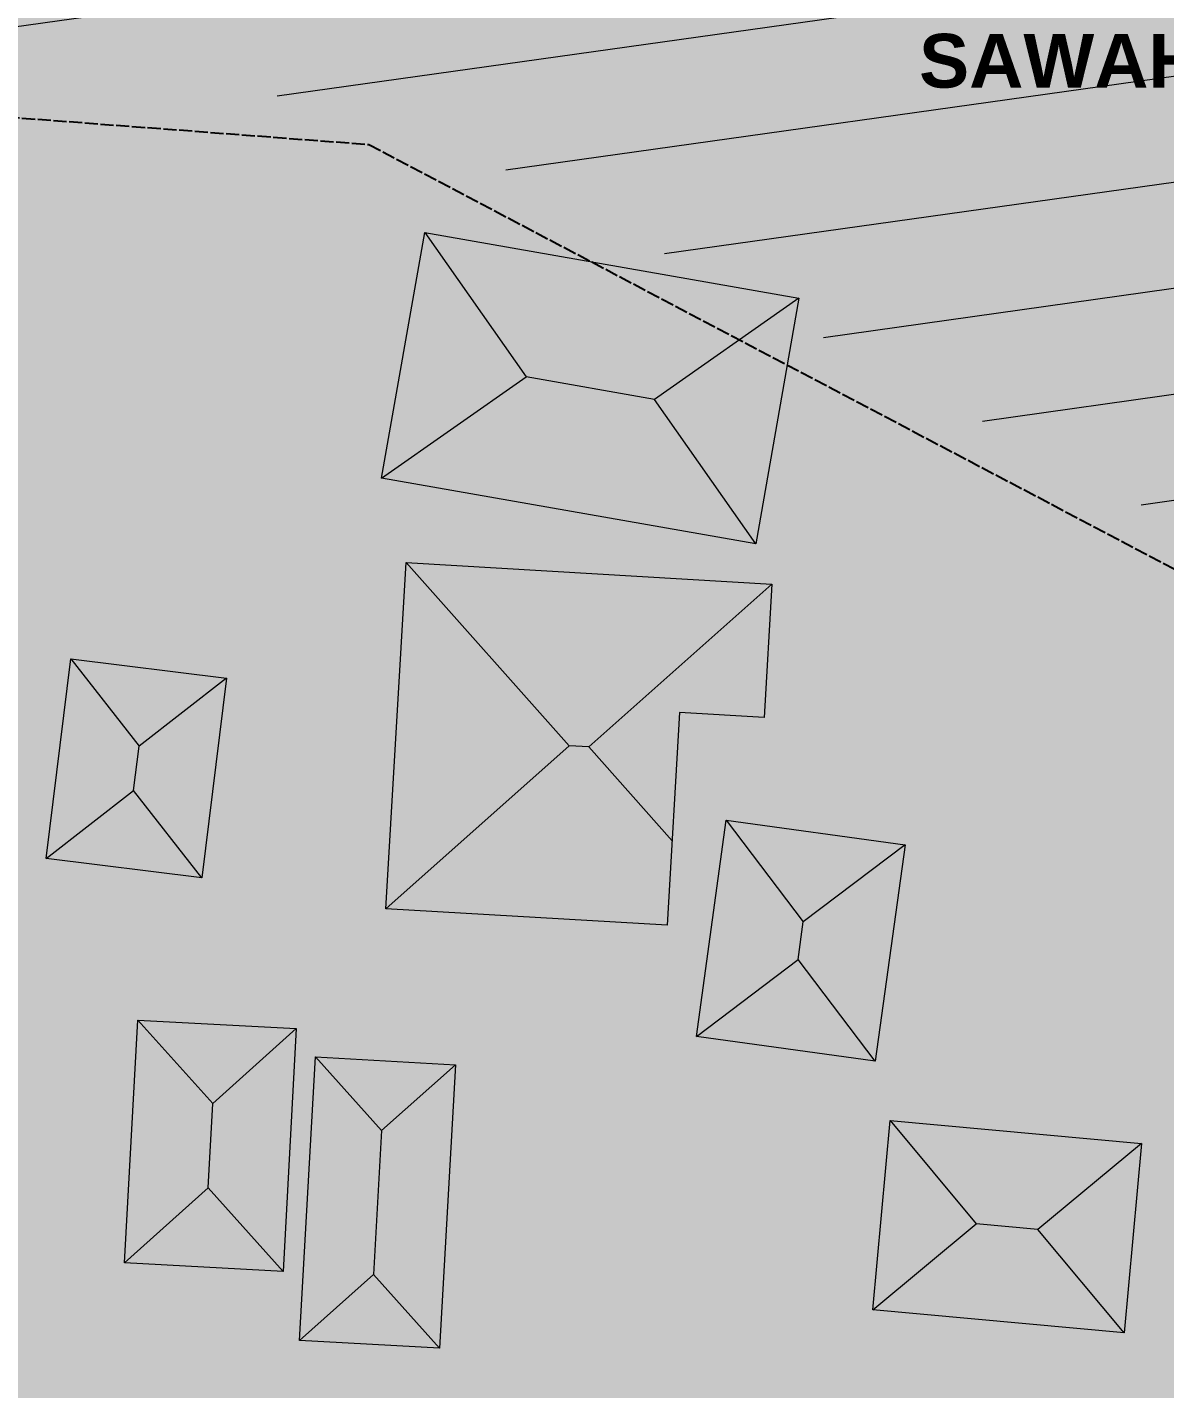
# Model space of a CAD drawing. Header units: metres. Extents: x 305909 to 307171, y 9156037 to 9156671.
# Drawn here: x 306130.9 to 306185.9, y 9156375.8 to 9156441.6 of the extents above; entities that cross this region are included whole.
import ezdxf
from ezdxf.enums import TextEntityAlignment as Align

# ---------------------------------------------------------------- set-up
doc = ezdxf.new("R2010")
doc.units = ezdxf.units.M
doc.linetypes.add('DASHED2', pattern=[0.762, 0.635, -0.127])
for name, color, linetype, lineweight, true_color in [('B-BANGUNAN_PERMUKIMAN', 7, 'Continuous', 13, 0xf0cd8c), ('B-BAYANGAN', 7, 'Continuous', 0, 0x76786c), ('T-BANGUNAN_KLASTER_PERLUASAN', 7, 'Continuous', 13, 0xf3b978), ('T-KLASTER_UMKM_PERLUASAN', 7, 'DASHED2', 25, 0xe6a046), ('T-LABEL_ZONA', 7, 'Continuous', 0, 0x3c3c3c), ('Z-P', 7, 'Continuous', 0, 0xdfecaa), ('Z-R', 7, 'Continuous', 0, 0xfaf4e6), ('Z-R-UP', 7, 'Continuous', 0, 0xffecc8)]:
    doc.layers.add(name, color=color, linetype=linetype, lineweight=lineweight, true_color=true_color)
doc.styles.add('ARIALB', font='arialbd.ttf')

msp = doc.modelspace()

# ---------------------------------------------------------------- hatches: boundary and pattern name
at = {"layer": 'B-BANGUNAN_PERMUKIMAN', "true_color": 0xe8875c}
h = msp.add_hatch(color=23, dxfattribs=at)
h.dxf.hatch_style = 1
h.paths.add_polyline_path([(306155.01, 9156424.708), (306148.02, 9156419.804), (306150.106, 9156431.698), (306155.01, 9156424.708)])
at = {"layer": 'B-BANGUNAN_PERMUKIMAN', "true_color": 0xe08359}
h = msp.add_hatch(color=23, dxfattribs=at)
h.dxf.hatch_style = 1
h.paths.add_polyline_path([(306161.213, 9156423.619), (306155.01, 9156424.708), (306150.106, 9156431.698), (306150.106, 9156431.698), (306168.204, 9156428.523), (306161.213, 9156423.619)])
at = {"layer": 'B-BANGUNAN_PERMUKIMAN', "true_color": 0xb36847}
h = msp.add_hatch(color=25, dxfattribs=at)
h.dxf.hatch_style = 1
h.paths.add_polyline_path([(306161.213, 9156423.619), (306168.204, 9156428.523), (306166.117, 9156416.629), (306161.213, 9156423.619)])
at = {"layer": 'B-BANGUNAN_PERMUKIMAN', "true_color": 0xbb6c4a}
h = msp.add_hatch(color=13, dxfattribs=at)
h.dxf.hatch_style = 1
h.paths.add_polyline_path([(306148.02, 9156419.804), (306155.01, 9156424.708), (306161.213, 9156423.619), (306166.117, 9156416.629), (306148.02, 9156419.804)])
at = {"layer": 'B-BANGUNAN_PERMUKIMAN', "true_color": 0xe4845a}
h = msp.add_hatch(color=23, dxfattribs=at)
h.dxf.hatch_style = 1
h.paths.add_polyline_path([(306157.085, 9156406.863), (306148.222, 9156398.985), (306149.207, 9156415.726), (306157.085, 9156406.863)])
at = {"layer": 'B-BANGUNAN_PERMUKIMAN', "true_color": 0xdd8158}
h = msp.add_hatch(color=23, dxfattribs=at)
h.dxf.hatch_style = 1
h.paths.add_polyline_path([(306166.897, 9156414.685), (306158.034, 9156406.807), (306157.085, 9156406.863), (306149.207, 9156415.726), (306149.207, 9156415.726), (306166.897, 9156414.685)])
at = {"layer": 'B-BANGUNAN_PERMUKIMAN', "true_color": 0xb36847}
h = msp.add_hatch(color=25, dxfattribs=at)
h.dxf.hatch_style = 1
h.paths.add_polyline_path([(306158.034, 9156406.807), (306166.897, 9156414.685), (306166.518, 9156408.232), (306162.432, 9156408.472), (306162.068, 9156402.269), (306158.034, 9156406.807)])
at = {"layer": 'B-BANGUNAN_PERMUKIMAN', "true_color": 0xe7875c}
h = msp.add_hatch(color=23, dxfattribs=at)
h.dxf.hatch_style = 1
h.paths.add_polyline_path([(306136.285, 9156406.838), (306136.022, 9156404.707), (306131.795, 9156401.408), (306132.986, 9156411.065), (306136.285, 9156406.838)])
at = {"layer": 'B-BANGUNAN_PERMUKIMAN', "true_color": 0xe2835a}
h = msp.add_hatch(color=23, dxfattribs=at)
h.dxf.hatch_style = 1
h.paths.add_polyline_path([(306140.512, 9156410.137), (306136.285, 9156406.838), (306132.986, 9156411.065), (306132.986, 9156411.065), (306140.512, 9156410.137)])
at = {"layer": 'B-BANGUNAN_PERMUKIMAN', "true_color": 0xb46847}
h = msp.add_hatch(color=25, dxfattribs=at)
h.dxf.hatch_style = 1
h.paths.add_polyline_path([(306139.321, 9156400.48), (306139.32, 9156400.48), (306136.022, 9156404.707), (306136.285, 9156406.838), (306140.512, 9156410.137), (306139.321, 9156400.48)])
at = {"layer": 'B-BANGUNAN_PERMUKIMAN', "true_color": 0xb36847}
h = msp.add_hatch(color=25, dxfattribs=at)
h.dxf.hatch_style = 1
h.paths.add_polyline_path([(306157.085, 9156406.863), (306158.034, 9156406.807), (306162.068, 9156402.269), (306161.827, 9156398.184), (306148.222, 9156398.985), (306157.085, 9156406.863)])
at = {"layer": 'B-BANGUNAN_PERMUKIMAN', "true_color": 0xb96c49}
h = msp.add_hatch(color=35, dxfattribs=at)
h.dxf.hatch_style = 1
h.paths.add_polyline_path([(306136.022, 9156404.707), (306139.32, 9156400.48), (306131.795, 9156401.408), (306136.022, 9156404.707)])
at = {"layer": 'B-BANGUNAN_PERMUKIMAN', "true_color": 0xe8875c}
h = msp.add_hatch(color=23, dxfattribs=at)
h.dxf.hatch_style = 1
h.paths.add_polyline_path([(306168.415, 9156398.343), (306168.165, 9156396.527), (306163.244, 9156392.797), (306164.685, 9156403.264), (306168.415, 9156398.343)])
at = {"layer": 'B-BANGUNAN_PERMUKIMAN', "true_color": 0xe18359}
h = msp.add_hatch(color=23, dxfattribs=at)
h.dxf.hatch_style = 1
h.paths.add_polyline_path([(306168.415, 9156398.343), (306164.685, 9156403.264), (306173.336, 9156402.074), (306168.415, 9156398.343)])
at = {"layer": 'B-BANGUNAN_PERMUKIMAN', "true_color": 0xb36847}
h = msp.add_hatch(color=25, dxfattribs=at)
h.dxf.hatch_style = 1
h.paths.add_polyline_path([(306171.896, 9156391.606), (306168.165, 9156396.527), (306168.415, 9156398.343), (306173.336, 9156402.074), (306173.336, 9156402.074), (306171.896, 9156391.606)])
at = {"layer": 'B-BANGUNAN_PERMUKIMAN', "true_color": 0xba6c4a}
h = msp.add_hatch(color=35, dxfattribs=at)
h.dxf.hatch_style = 1
h.paths.add_polyline_path([(306168.165, 9156396.527), (306171.896, 9156391.606), (306163.244, 9156392.797), (306163.244, 9156392.797), (306168.165, 9156396.527)])
at = {"layer": 'B-BANGUNAN_PERMUKIMAN', "true_color": 0xe6865b}
h = msp.add_hatch(color=23, dxfattribs=at)
h.dxf.hatch_style = 1
h.paths.add_polyline_path([(306136.22, 9156393.598), (306139.847, 9156389.557), (306139.627, 9156385.478), (306135.585, 9156381.851), (306136.22, 9156393.598)])
at = {"layer": 'B-BANGUNAN_PERMUKIMAN', "true_color": 0xe4845a}
h = msp.add_hatch(color=23, dxfattribs=at)
h.dxf.hatch_style = 1
h.paths.add_polyline_path([(306139.847, 9156389.557), (306136.22, 9156393.598), (306143.888, 9156393.184), (306139.847, 9156389.557)])
at = {"layer": 'B-BANGUNAN_PERMUKIMAN', "true_color": 0xb56948}
h = msp.add_hatch(color=35, dxfattribs=at)
h.dxf.hatch_style = 1
h.paths.add_polyline_path([(306139.627, 9156385.478), (306139.847, 9156389.557), (306143.888, 9156393.184), (306143.889, 9156393.183), (306143.253, 9156381.436), (306139.627, 9156385.478)])
at = {"layer": 'B-BANGUNAN_PERMUKIMAN', "true_color": 0xe6865b}
h = msp.add_hatch(color=23, dxfattribs=at)
h.dxf.hatch_style = 1
h.paths.add_polyline_path([(306144.824, 9156391.82), (306148.014, 9156388.247), (306147.621, 9156381.293), (306144.047, 9156378.102), (306144.824, 9156391.82)])
at = {"layer": 'B-BANGUNAN_PERMUKIMAN', "true_color": 0xe3845a}
h = msp.add_hatch(color=23, dxfattribs=at)
h.dxf.hatch_style = 1
h.paths.add_polyline_path([(306148.014, 9156388.247), (306144.824, 9156391.82), (306151.588, 9156391.437), (306148.014, 9156388.247)])
at = {"layer": 'B-BANGUNAN_PERMUKIMAN', "true_color": 0xb56948}
h = msp.add_hatch(color=35, dxfattribs=at)
h.dxf.hatch_style = 1
h.paths.add_polyline_path([(306147.621, 9156381.293), (306148.014, 9156388.247), (306151.588, 9156391.437), (306151.588, 9156391.437), (306150.811, 9156377.719), (306147.621, 9156381.293)])
at = {"layer": 'B-BANGUNAN_PERMUKIMAN', "true_color": 0xe7865c}
h = msp.add_hatch(color=23, dxfattribs=at)
h.dxf.hatch_style = 1
h.paths.add_polyline_path([(306176.783, 9156383.74), (306171.784, 9156379.579), (306172.622, 9156388.738), (306176.783, 9156383.74)])
at = {"layer": 'B-BANGUNAN_PERMUKIMAN', "true_color": 0xe3845a}
h = msp.add_hatch(color=23, dxfattribs=at)
h.dxf.hatch_style = 1
h.paths.add_polyline_path([(306179.767, 9156383.466), (306176.783, 9156383.74), (306172.622, 9156388.738), (306172.622, 9156388.739), (306184.767, 9156387.627), (306179.767, 9156383.466)])
at = {"layer": 'B-BANGUNAN_PERMUKIMAN', "true_color": 0xb46947}
h = msp.add_hatch(color=35, dxfattribs=at)
h.dxf.hatch_style = 1
h.paths.add_polyline_path([(306179.767, 9156383.466), (306184.767, 9156387.627), (306183.928, 9156378.468), (306179.767, 9156383.466)])
at = {"layer": 'B-BANGUNAN_PERMUKIMAN', "true_color": 0xb76b49}
h = msp.add_hatch(color=35, dxfattribs=at)
h.dxf.hatch_style = 1
h.paths.add_polyline_path([(306139.627, 9156385.478), (306143.253, 9156381.436), (306143.253, 9156381.436), (306135.585, 9156381.851), (306139.627, 9156385.478)])
at = {"layer": 'B-BANGUNAN_PERMUKIMAN', "true_color": 0xb86b49}
h = msp.add_hatch(color=35, dxfattribs=at)
h.dxf.hatch_style = 1
h.paths.add_polyline_path([(306171.784, 9156379.579), (306176.783, 9156383.74), (306179.767, 9156383.466), (306183.928, 9156378.468), (306171.784, 9156379.579)])
h = msp.add_hatch(color=35, dxfattribs=at)
h.dxf.hatch_style = 1
h.paths.add_polyline_path([(306144.047, 9156378.102), (306147.621, 9156381.293), (306150.811, 9156377.719), (306144.047, 9156378.102)])
at = {"layer": 'B-BAYANGAN', "true_color": 0x76786c}
h = msp.add_hatch(color=8, dxfattribs=at)
h.dxf.hatch_style = 1
h.paths.add_polyline_path([(306168.954, 9156427.773), (306166.867, 9156415.879), (306148.77, 9156419.054), (306150.856, 9156430.948), (306168.954, 9156427.773)])
h = msp.add_hatch(color=8, dxfattribs=at)
h.dxf.hatch_style = 1
h.paths.add_polyline_path([(306168.954, 9156427.773), (306166.867, 9156415.879), (306148.77, 9156419.054), (306150.856, 9156430.948), (306168.954, 9156427.773)])
h = msp.add_hatch(color=8, dxfattribs=at)
h.dxf.hatch_style = 1
h.paths.add_polyline_path([(306167.647, 9156413.935), (306167.268, 9156407.482), (306163.182, 9156407.722), (306162.577, 9156397.434), (306148.972, 9156398.235), (306149.957, 9156414.976), (306163.562, 9156414.176), (306167.647, 9156413.935)])
h = msp.add_hatch(color=8, dxfattribs=at)
h.dxf.hatch_style = 1
h.paths.add_polyline_path([(306167.647, 9156413.935), (306167.268, 9156407.482), (306163.182, 9156407.722), (306162.577, 9156397.434), (306148.972, 9156398.235), (306149.957, 9156414.976), (306163.562, 9156414.176), (306167.647, 9156413.935)])
h = msp.add_hatch(color=8, dxfattribs=at)
h.dxf.hatch_style = 1
h.paths.add_polyline_path([(306141.262, 9156409.387), (306140.071, 9156399.73), (306132.545, 9156400.658), (306133.736, 9156410.315), (306141.262, 9156409.387)])
h = msp.add_hatch(color=8, dxfattribs=at)
h.dxf.hatch_style = 1
h.paths.add_polyline_path([(306141.262, 9156409.387), (306140.071, 9156399.73), (306132.545, 9156400.658), (306133.736, 9156410.315), (306141.262, 9156409.387)])
h = msp.add_hatch(color=8, dxfattribs=at)
h.dxf.hatch_style = 1
h.paths.add_polyline_path([(306174.087, 9156401.323), (306172.646, 9156390.856), (306163.994, 9156392.046), (306165.435, 9156402.514), (306174.087, 9156401.323)])
h = msp.add_hatch(color=8, dxfattribs=at)
h.dxf.hatch_style = 1
h.paths.add_polyline_path([(306174.087, 9156401.323), (306172.646, 9156390.856), (306163.994, 9156392.046), (306165.435, 9156402.514), (306174.087, 9156401.323)])
h = msp.add_hatch(color=8, dxfattribs=at)
h.dxf.hatch_style = 1
h.paths.add_polyline_path([(306144.639, 9156392.433), (306144.003, 9156380.686), (306136.335, 9156381.101), (306136.97, 9156392.848), (306144.639, 9156392.433)])
h = msp.add_hatch(color=8, dxfattribs=at)
h.dxf.hatch_style = 1
h.paths.add_polyline_path([(306144.639, 9156392.433), (306144.003, 9156380.686), (306136.335, 9156381.101), (306136.97, 9156392.848), (306144.639, 9156392.433)])
h = msp.add_hatch(color=8, dxfattribs=at)
h.dxf.hatch_style = 1
h.paths.add_polyline_path([(306152.338, 9156390.687), (306151.561, 9156376.969), (306144.797, 9156377.352), (306145.574, 9156391.07), (306152.338, 9156390.687)])
h = msp.add_hatch(color=8, dxfattribs=at)
h.dxf.hatch_style = 1
h.paths.add_polyline_path([(306152.338, 9156390.687), (306151.561, 9156376.969), (306144.797, 9156377.352), (306145.574, 9156391.07), (306152.338, 9156390.687)])
h = msp.add_hatch(color=8, dxfattribs=at)
h.dxf.hatch_style = 1
h.paths.add_polyline_path([(306185.517, 9156386.877), (306184.679, 9156377.717), (306172.534, 9156378.829), (306173.372, 9156387.989), (306185.517, 9156386.877)])
h = msp.add_hatch(color=8, dxfattribs=at)
h.dxf.hatch_style = 1
h.paths.add_polyline_path([(306185.517, 9156386.877), (306184.679, 9156377.717), (306172.534, 9156378.829), (306173.372, 9156387.989), (306185.517, 9156386.877)])
at = {"layer": 'T-BANGUNAN_KLASTER_PERLUASAN', "true_color": 0xffb268}
h = msp.add_hatch(color=31, dxfattribs=at)
h.dxf.hatch_style = 1
h.paths.add_polyline_path([(306155.01, 9156424.708), (306148.02, 9156419.804), (306150.106, 9156431.698), (306155.01, 9156424.708)])
at = {"layer": 'T-BANGUNAN_KLASTER_PERLUASAN', "true_color": 0xf6ac64}
h = msp.add_hatch(color=21, dxfattribs=at)
h.dxf.hatch_style = 1
h.paths.add_polyline_path([(306161.213, 9156423.619), (306155.01, 9156424.708), (306150.106, 9156431.698), (306150.106, 9156431.698), (306168.204, 9156428.523), (306161.213, 9156423.619)])
at = {"layer": 'T-BANGUNAN_KLASTER_PERLUASAN', "true_color": 0xc4894f}
h = msp.add_hatch(color=23, dxfattribs=at)
h.dxf.hatch_style = 1
h.paths.add_polyline_path([(306161.213, 9156423.619), (306168.204, 9156428.523), (306166.117, 9156416.629), (306161.213, 9156423.619)])
at = {"layer": 'T-BANGUNAN_KLASTER_PERLUASAN', "true_color": 0xcd8f53}
h = msp.add_hatch(color=33, dxfattribs=at)
h.dxf.hatch_style = 1
h.paths.add_polyline_path([(306148.02, 9156419.804), (306155.01, 9156424.708), (306161.213, 9156423.619), (306166.117, 9156416.629), (306148.02, 9156419.804)])
at = {"layer": 'T-BANGUNAN_KLASTER_PERLUASAN', "true_color": 0xfaae65}
h = msp.add_hatch(color=21, dxfattribs=at)
h.dxf.hatch_style = 1
h.paths.add_polyline_path([(306157.085, 9156406.863), (306148.222, 9156398.985), (306149.207, 9156415.726), (306157.085, 9156406.863)])
at = {"layer": 'T-BANGUNAN_KLASTER_PERLUASAN', "true_color": 0xf3aa63}
h = msp.add_hatch(color=21, dxfattribs=at)
h.dxf.hatch_style = 1
h.paths.add_polyline_path([(306166.897, 9156414.685), (306158.034, 9156406.807), (306157.085, 9156406.863), (306149.207, 9156415.726), (306149.207, 9156415.726), (306166.897, 9156414.685)])
at = {"layer": 'T-BANGUNAN_KLASTER_PERLUASAN', "true_color": 0xc58950}
h = msp.add_hatch(color=23, dxfattribs=at)
h.dxf.hatch_style = 1
h.paths.add_polyline_path([(306158.034, 9156406.807), (306166.897, 9156414.685), (306166.518, 9156408.232), (306162.432, 9156408.472), (306162.068, 9156402.269), (306158.034, 9156406.807)])
at = {"layer": 'T-BANGUNAN_KLASTER_PERLUASAN', "true_color": 0xfeb167}
h = msp.add_hatch(color=31, dxfattribs=at)
h.dxf.hatch_style = 1
h.paths.add_polyline_path([(306136.285, 9156406.838), (306136.022, 9156404.707), (306131.795, 9156401.408), (306132.986, 9156411.065), (306136.285, 9156406.838)])
at = {"layer": 'T-BANGUNAN_KLASTER_PERLUASAN', "true_color": 0xf8ad65}
h = msp.add_hatch(color=21, dxfattribs=at)
h.dxf.hatch_style = 1
h.paths.add_polyline_path([(306140.512, 9156410.137), (306136.285, 9156406.838), (306132.986, 9156411.065), (306132.986, 9156411.065), (306140.512, 9156410.137)])
at = {"layer": 'T-BANGUNAN_KLASTER_PERLUASAN', "true_color": 0xc58a50}
h = msp.add_hatch(color=23, dxfattribs=at)
h.dxf.hatch_style = 1
h.paths.add_polyline_path([(306139.321, 9156400.48), (306139.32, 9156400.48), (306136.022, 9156404.707), (306136.285, 9156406.838), (306140.512, 9156410.137), (306139.321, 9156400.48)])
at = {"layer": 'T-BANGUNAN_KLASTER_PERLUASAN', "true_color": 0xc58950}
h = msp.add_hatch(color=23, dxfattribs=at)
h.dxf.hatch_style = 1
h.paths.add_polyline_path([(306157.085, 9156406.863), (306158.034, 9156406.807), (306162.068, 9156402.269), (306161.827, 9156398.184), (306148.222, 9156398.985), (306157.085, 9156406.863)])
at = {"layer": 'T-BANGUNAN_KLASTER_PERLUASAN', "true_color": 0xcb8e52}
h = msp.add_hatch(color=33, dxfattribs=at)
h.dxf.hatch_style = 1
h.paths.add_polyline_path([(306136.022, 9156404.707), (306139.32, 9156400.48), (306131.795, 9156401.408), (306136.022, 9156404.707)])
at = {"layer": 'T-BANGUNAN_KLASTER_PERLUASAN', "true_color": 0xfeb267}
h = msp.add_hatch(color=31, dxfattribs=at)
h.dxf.hatch_style = 1
h.paths.add_polyline_path([(306168.415, 9156398.343), (306168.165, 9156396.527), (306163.244, 9156392.797), (306164.685, 9156403.264), (306168.415, 9156398.343)])
at = {"layer": 'T-BANGUNAN_KLASTER_PERLUASAN', "true_color": 0xf7ad64}
h = msp.add_hatch(color=21, dxfattribs=at)
h.dxf.hatch_style = 1
h.paths.add_polyline_path([(306168.415, 9156398.343), (306164.685, 9156403.264), (306173.336, 9156402.074), (306168.415, 9156398.343)])
at = {"layer": 'T-BANGUNAN_KLASTER_PERLUASAN', "true_color": 0xc58950}
h = msp.add_hatch(color=23, dxfattribs=at)
h.dxf.hatch_style = 1
h.paths.add_polyline_path([(306171.896, 9156391.606), (306168.165, 9156396.527), (306168.415, 9156398.343), (306173.336, 9156402.074), (306173.336, 9156402.074), (306171.896, 9156391.606)])
at = {"layer": 'T-BANGUNAN_KLASTER_PERLUASAN', "true_color": 0xcc8e53}
h = msp.add_hatch(color=33, dxfattribs=at)
h.dxf.hatch_style = 1
h.paths.add_polyline_path([(306168.165, 9156396.527), (306171.896, 9156391.606), (306163.244, 9156392.797), (306163.244, 9156392.797), (306168.165, 9156396.527)])
at = {"layer": 'T-BANGUNAN_KLASTER_PERLUASAN', "true_color": 0xfcb066}
h = msp.add_hatch(color=31, dxfattribs=at)
h.dxf.hatch_style = 1
h.paths.add_polyline_path([(306136.22, 9156393.598), (306139.847, 9156389.557), (306139.627, 9156385.478), (306135.585, 9156381.851), (306136.22, 9156393.598)])
at = {"layer": 'T-BANGUNAN_KLASTER_PERLUASAN', "true_color": 0xfaae65}
h = msp.add_hatch(color=21, dxfattribs=at)
h.dxf.hatch_style = 1
h.paths.add_polyline_path([(306139.847, 9156389.557), (306136.22, 9156393.598), (306143.888, 9156393.184), (306139.847, 9156389.557)])
at = {"layer": 'T-BANGUNAN_KLASTER_PERLUASAN', "true_color": 0xc78b51}
h = msp.add_hatch(color=23, dxfattribs=at)
h.dxf.hatch_style = 1
h.paths.add_polyline_path([(306139.627, 9156385.478), (306139.847, 9156389.557), (306143.888, 9156393.184), (306143.889, 9156393.183), (306143.253, 9156381.436), (306139.627, 9156385.478)])
at = {"layer": 'T-BANGUNAN_KLASTER_PERLUASAN', "true_color": 0xfcb066}
h = msp.add_hatch(color=31, dxfattribs=at)
h.dxf.hatch_style = 1
h.paths.add_polyline_path([(306144.824, 9156391.82), (306148.014, 9156388.247), (306147.621, 9156381.293), (306144.047, 9156378.102), (306144.824, 9156391.82)])
at = {"layer": 'T-BANGUNAN_KLASTER_PERLUASAN', "true_color": 0xfaae65}
h = msp.add_hatch(color=21, dxfattribs=at)
h.dxf.hatch_style = 1
h.paths.add_polyline_path([(306148.014, 9156388.247), (306144.824, 9156391.82), (306151.588, 9156391.437), (306148.014, 9156388.247)])
at = {"layer": 'T-BANGUNAN_KLASTER_PERLUASAN', "true_color": 0xc78b51}
h = msp.add_hatch(color=23, dxfattribs=at)
h.dxf.hatch_style = 1
h.paths.add_polyline_path([(306147.621, 9156381.293), (306148.014, 9156388.247), (306151.588, 9156391.437), (306151.588, 9156391.437), (306150.811, 9156377.719), (306147.621, 9156381.293)])
at = {"layer": 'T-BANGUNAN_KLASTER_PERLUASAN', "true_color": 0xfdb167}
h = msp.add_hatch(color=31, dxfattribs=at)
h.dxf.hatch_style = 1
h.paths.add_polyline_path([(306176.783, 9156383.74), (306171.784, 9156379.579), (306172.622, 9156388.738), (306176.783, 9156383.74)])
at = {"layer": 'T-BANGUNAN_KLASTER_PERLUASAN', "true_color": 0xf9ae65}
h = msp.add_hatch(color=21, dxfattribs=at)
h.dxf.hatch_style = 1
h.paths.add_polyline_path([(306179.767, 9156383.466), (306176.783, 9156383.74), (306172.622, 9156388.738), (306172.622, 9156388.739), (306184.767, 9156387.627), (306179.767, 9156383.466)])
at = {"layer": 'T-BANGUNAN_KLASTER_PERLUASAN', "true_color": 0xc68a50}
h = msp.add_hatch(color=23, dxfattribs=at)
h.dxf.hatch_style = 1
h.paths.add_polyline_path([(306179.767, 9156383.466), (306184.767, 9156387.627), (306183.928, 9156378.468), (306179.767, 9156383.466)])
at = {"layer": 'T-BANGUNAN_KLASTER_PERLUASAN', "true_color": 0xc98d52}
h = msp.add_hatch(color=33, dxfattribs=at)
h.dxf.hatch_style = 1
h.paths.add_polyline_path([(306139.627, 9156385.478), (306143.253, 9156381.436), (306143.253, 9156381.436), (306135.585, 9156381.851), (306139.627, 9156385.478)])
at = {"layer": 'T-BANGUNAN_KLASTER_PERLUASAN', "true_color": 0xca8d52}
h = msp.add_hatch(color=33, dxfattribs=at)
h.dxf.hatch_style = 1
h.paths.add_polyline_path([(306171.784, 9156379.579), (306176.783, 9156383.74), (306179.767, 9156383.466), (306183.928, 9156378.468), (306171.784, 9156379.579)])
at = {"layer": 'T-BANGUNAN_KLASTER_PERLUASAN', "true_color": 0xc98d52}
h = msp.add_hatch(color=33, dxfattribs=at)
h.dxf.hatch_style = 1
h.paths.add_polyline_path([(306144.047, 9156378.102), (306147.621, 9156381.293), (306150.811, 9156377.719), (306144.047, 9156378.102)])
at = {"layer": 'Z-P', "true_color": 0xc8df8c}
h = msp.add_hatch(color=71, dxfattribs=at)
h.dxf.hatch_style = 1
h.paths.add_polyline_path([(306221.34, 9156475.43), (306222.396, 9156475.453), (306222.528, 9156475.456), (306264.745, 9156477.802), (306264.746, 9156477.802), (306264.747, 9156477.801), (306316.972, 9156469.361), (306342.136, 9156465.294), (306342.137, 9156465.294), (306342.138, 9156465.294), (306342.138, 9156465.293), (306342.139, 9156465.293), (306342.14, 9156465.292), (306342.141, 9156465.292), (306342.142, 9156465.291), (306342.142, 9156465.29), (306342.143, 9156465.289), (306342.143, 9156465.288), (306342.143, 9156465.288), (306342.144, 9156465.287), (306342.144, 9156465.286), (306342.144, 9156465.285), (306342.144, 9156465.284), (306342.015, 9156463.22), (306341.903, 9156461.433), (306338.236, 9156402.748), (306281.946, 9156409.003), (306230.346, 9156409.784), (306199.856, 9156410.566), (306147.963, 9156437.914), (306116.984, 9156440.275), (306070.599, 9156438.472), (306057.483, 9156485.596), (306105.495, 9156479.562), (306115.408, 9156478.316), (306139.354, 9156475.306), (306150.602, 9156473.893), (306150.602, 9156473.893), (306150.602, 9156473.893), (306179.955, 9156474.531), (306216.852, 9156475.333), (306221.34, 9156475.43)])
at = {"layer": 'Z-P', "true_color": 0xa5c364}
h = msp.add_hatch(dxfattribs=at)
h.set_pattern_fill('LINE', color=73, scale=1.6, angle=8)
h.paths.add_polyline_path([(306221.34, 9156475.43), (306222.396, 9156475.453), (306222.528, 9156475.456), (306264.745, 9156477.802), (306264.746, 9156477.802), (306264.747, 9156477.801), (306316.972, 9156469.361), (306342.136, 9156465.294), (306342.137, 9156465.294), (306342.138, 9156465.294), (306342.138, 9156465.293), (306342.139, 9156465.293), (306342.14, 9156465.292), (306342.141, 9156465.292), (306342.142, 9156465.291), (306342.142, 9156465.29), (306342.143, 9156465.289), (306342.143, 9156465.288), (306342.143, 9156465.288), (306342.144, 9156465.287), (306342.144, 9156465.286), (306342.144, 9156465.285), (306342.144, 9156465.284), (306342.015, 9156463.22), (306341.903, 9156461.433), (306338.236, 9156402.748), (306281.946, 9156409.003), (306230.346, 9156409.784), (306199.856, 9156410.566), (306147.963, 9156437.914), (306116.984, 9156440.275), (306070.599, 9156438.472), (306057.483, 9156485.596), (306105.495, 9156479.562), (306115.408, 9156478.316), (306139.354, 9156475.306), (306150.602, 9156473.893), (306150.602, 9156473.893), (306150.602, 9156473.893), (306179.955, 9156474.531), (306216.852, 9156475.333), (306221.34, 9156475.43)])
at = {"layer": 'Z-R', "true_color": 0xe2eacc}
h = msp.add_hatch(color=254, dxfattribs=at)
h.dxf.hatch_style = 1
h.paths.add_polyline_path([(306499.604, 9156305.811), (306466.679, 9156301.994), (306472.882, 9156235.666), (306497.912, 9156229.062), (306526.804, 9156228.986), (306531.575, 9156219.919), (306532.491, 9156127.582), (306486.314, 9156132.333), (306393.989, 9156155.199), (306332.726, 9156171.593), (306288.72, 9156190.576), (306246.009, 9156220.776), (306216.24, 9156242.779), (306193.374, 9156263.487), (306160.586, 9156296.707), (306133.406, 9156338.556), (306127.354, 9156361.253), (306094.195, 9156358.842), (306090.504, 9156366.668), (306061.399, 9156428.371), (306035.152, 9156500.205), (306017.705, 9156550.308), (306008.214, 9156577.564), (306141.306, 9156568.881), (306165.696, 9156567.29), (306165.696, 9156567.29), (306200.223, 9156564.074), (306291.75, 9156555.548), (306369.455, 9156545.532), (306471.945, 9156528.538), (306458.481, 9156529.505), (306455.788, 9156529.715), (306453.061, 9156530.08), (306440, 9156532.835), (306440, 9156532.835), (306440, 9156532.835), (306440, 9156532.835), (306424.61, 9156536.081), (306424.61, 9156536.081), (306385.74, 9156542.791), (306385.74, 9156542.791), (306305.003, 9156549.608), (306305.003, 9156549.608), (306215.657, 9156559.53), (306215.657, 9156559.53), (306186.122, 9156560.815), (306186.122, 9156560.815), (306160.523, 9156563.133), (306160.523, 9156563.133), (306119.178, 9156567.786), (306119.178, 9156567.786), (306039.052, 9156573.455), (306039.052, 9156573.455), (306033.081, 9156573.806), (306033.081, 9156573.806), (306033.081, 9156573.806), (306051.45, 9156523.215), (306051.451, 9156523.214), (306060.206, 9156485.254), (306060.206, 9156485.254), (306060.207, 9156485.254), (306057.483, 9156485.596), (306070.599, 9156438.472), (306116.984, 9156440.275), (306147.963, 9156437.914), (306199.856, 9156410.566), (306230.346, 9156409.784), (306281.946, 9156409.003), (306338.236, 9156402.748), (306341.903, 9156461.433), (306341.903, 9156461.433), (306341.904, 9156461.433), (306343.891, 9156461.177), (306340.232, 9156402.624), (306340.209, 9156402.422), (306340.166, 9156402.225), (306340.103, 9156402.033), (306340.021, 9156401.848), (306339.921, 9156401.672), (306339.804, 9156401.507), (306339.67, 9156401.355), (306339.522, 9156401.217), (306339.361, 9156401.095), (306339.188, 9156400.99), (306339.006, 9156400.902), (306338.815, 9156400.834), (306338.619, 9156400.785), (306338.419, 9156400.757), (306338.217, 9156400.748), (306338.015, 9156400.76), (306281.82, 9156407.004), (306230.316, 9156407.785), (306230.295, 9156407.785), (306199.805, 9156408.567), (306199.621, 9156408.58), (306199.44, 9156408.61), (306199.262, 9156408.656), (306199.09, 9156408.719), (306198.923, 9156408.797), (306147.397, 9156435.951), (306116.947, 9156438.272), (306078.606, 9156436.782), (306089.35, 9156410.909), (306109.34, 9156371.439), (306114.245, 9156367.345), (306121.798, 9156366.048), (306134.087, 9156364.483), (306186.355, 9156362.595), (306279.564, 9156357.942), (306324.738, 9156355.991), (306351.562, 9156350.968), (306360, 9156400.449), (306360, 9156400.449), (306360, 9156380), (306360, 9156380), (306360, 9156380), (306440, 9156380), (306440, 9156380), (306440, 9156380), (306440, 9156340.326), (306440.226, 9156340.291), (306485.257, 9156338.295), (306492.355, 9156337.55), (306513.124, 9156334.559), (306536.031, 9156332.219), (306560, 9156329.629), (306560, 9156512.617), (306572.178, 9156510.306), (306677.166, 9156490.276), (306677.166, 9156490.276), (306764.133, 9156475.064), (306735.941, 9156145.416), (306694.109, 9156139.201), (306694.292, 9156206.558), (306623.212, 9156213.87), (306624.289, 9156242.595), (306556.388, 9156238.052), (306554.003, 9156281.952), (306509.625, 9156279.089), (306499.604, 9156305.811)])
at = {"layer": 'Z-R-UP', "true_color": 0xeee8c4}
h = msp.add_hatch(color=254, dxfattribs=at)
h.dxf.hatch_style = 1
h.paths.add_polyline_path([(306089.35, 9156410.909), (306078.606, 9156436.782), (306116.947, 9156438.272), (306147.397, 9156435.951), (306198.923, 9156408.797), (306199.09, 9156408.719), (306199.262, 9156408.656), (306199.44, 9156408.61), (306199.621, 9156408.58), (306199.805, 9156408.567), (306230.295, 9156407.785), (306230.316, 9156407.785), (306281.82, 9156407.004), (306338.015, 9156400.76), (306338.217, 9156400.748), (306338.419, 9156400.757), (306338.619, 9156400.785), (306338.815, 9156400.834), (306339.006, 9156400.902), (306339.188, 9156400.99), (306339.361, 9156401.095), (306339.522, 9156401.217), (306339.67, 9156401.355), (306339.804, 9156401.507), (306339.921, 9156401.672), (306340.021, 9156401.848), (306340.103, 9156402.033), (306340.166, 9156402.225), (306340.209, 9156402.422), (306340.232, 9156402.624), (306343.891, 9156461.177), (306368.635, 9156457.988), (306369.777, 9156457.841), (306369.778, 9156457.841), (306369.779, 9156457.84), (306369.78, 9156457.84), (306369.78, 9156457.84), (306369.781, 9156457.839), (306369.782, 9156457.838), (306369.783, 9156457.838), (306369.783, 9156457.837), (306369.784, 9156457.836), (306369.784, 9156457.835), (306369.785, 9156457.834), (306369.785, 9156457.833), (306369.785, 9156457.832), (306369.785, 9156457.831), (306369.785, 9156457.83), (306369.785, 9156457.829), (306369.746, 9156457.601), (306360, 9156400.45), (306360, 9156400.449), (306351.562, 9156350.968), (306324.738, 9156355.991), (306279.564, 9156357.942), (306186.355, 9156362.595), (306134.087, 9156364.483), (306121.798, 9156366.048), (306114.245, 9156367.345), (306109.34, 9156371.439), (306089.35, 9156410.909)])

# ---------------------------------------------------------------- linework, layer by layer
at = {"layer": 'B-BANGUNAN_PERMUKIMAN', "color": 17, "lineweight": 9, "true_color": 0x71422d}
for p, q in [((306150.106, 9156431.698), (306155.01, 9156424.708)), ((306168.204, 9156428.523), (306161.213, 9156423.619)), ((306148.02, 9156419.804), (306155.01, 9156424.708)), ((306161.213, 9156423.619), (306155.01, 9156424.708)), ((306166.117, 9156416.629), (306161.213, 9156423.619)), ((306149.207, 9156415.726), (306157.085, 9156406.863)), ((306166.897, 9156414.685), (306158.034, 9156406.807)), ((306132.986, 9156411.065), (306136.285, 9156406.838)), ((306140.512, 9156410.137), (306136.285, 9156406.838)), ((306136.022, 9156404.707), (306136.285, 9156406.838)), ((306148.222, 9156398.985), (306157.085, 9156406.863)), ((306158.034, 9156406.807), (306157.085, 9156406.863)), ((306162.068, 9156402.269), (306158.034, 9156406.807)), ((306131.795, 9156401.408), (306136.022, 9156404.707)), ((306139.32, 9156400.48), (306136.022, 9156404.707)), ((306164.685, 9156403.264), (306168.415, 9156398.343)), ((306173.336, 9156402.074), (306168.415, 9156398.343)), ((306168.165, 9156396.527), (306168.415, 9156398.343)), ((306163.244, 9156392.797), (306168.165, 9156396.527)), ((306171.896, 9156391.606), (306168.165, 9156396.527)), ((306136.22, 9156393.598), (306139.847, 9156389.557)), ((306143.888, 9156393.184), (306139.847, 9156389.557)), ((306144.824, 9156391.82), (306148.014, 9156388.247)), ((306151.588, 9156391.437), (306148.014, 9156388.247)), ((306139.627, 9156385.478), (306139.847, 9156389.557)), ((306172.622, 9156388.738), (306176.783, 9156383.74)), ((306148.014, 9156388.247), (306147.621, 9156381.293)), ((306184.767, 9156387.627), (306179.767, 9156383.466)), ((306135.585, 9156381.851), (306139.627, 9156385.478)), ((306143.253, 9156381.436), (306139.627, 9156385.478)), ((306171.784, 9156379.579), (306176.783, 9156383.74)), ((306179.767, 9156383.466), (306176.783, 9156383.74)), ((306183.928, 9156378.468), (306179.767, 9156383.466)), ((306144.047, 9156378.102), (306147.621, 9156381.293)), ((306150.811, 9156377.719), (306147.621, 9156381.293))]:
    msp.add_line(p, q, dxfattribs=at)
at = {"layer": 'B-BANGUNAN_PERMUKIMAN', "color": 17, "lineweight": 13, "true_color": 0x71422d}
for points in [[(306168.204, 9156428.523), (306166.117, 9156416.629), (306148.02, 9156419.804), (306150.106, 9156431.698), (306168.204, 9156428.523)], [(306166.897, 9156414.685), (306166.518, 9156408.232), (306162.432, 9156408.472), (306161.827, 9156398.184), (306148.222, 9156398.985), (306149.207, 9156415.726), (306162.812, 9156414.926), (306166.897, 9156414.685)], [(306140.512, 9156410.137), (306139.321, 9156400.48), (306131.795, 9156401.408), (306132.986, 9156411.065), (306140.512, 9156410.137)], [(306173.337, 9156402.073), (306171.896, 9156391.606), (306163.244, 9156392.796), (306164.685, 9156403.264), (306173.337, 9156402.073)], [(306143.889, 9156393.183), (306143.253, 9156381.436), (306135.585, 9156381.851), (306136.22, 9156393.598), (306143.889, 9156393.183)], [(306151.588, 9156391.437), (306150.811, 9156377.719), (306144.047, 9156378.102), (306144.824, 9156391.82), (306151.588, 9156391.437)], [(306184.767, 9156387.627), (306183.929, 9156378.467), (306171.784, 9156379.579), (306172.622, 9156388.739), (306184.767, 9156387.627)]]:
    msp.add_lwpolyline(points, close=True, dxfattribs=at)
at = {"layer": 'T-BANGUNAN_KLASTER_PERLUASAN', "color": 27, "lineweight": 9, "true_color": 0x7c5632}
for p, q in [((306150.106, 9156431.698), (306155.01, 9156424.708)), ((306168.204, 9156428.523), (306161.213, 9156423.619)), ((306148.02, 9156419.804), (306155.01, 9156424.708)), ((306161.213, 9156423.619), (306155.01, 9156424.708)), ((306166.117, 9156416.629), (306161.213, 9156423.619)), ((306149.207, 9156415.726), (306157.085, 9156406.863)), ((306166.897, 9156414.685), (306158.034, 9156406.807)), ((306132.986, 9156411.065), (306136.285, 9156406.838)), ((306140.512, 9156410.137), (306136.285, 9156406.838)), ((306136.022, 9156404.707), (306136.285, 9156406.838)), ((306148.222, 9156398.985), (306157.085, 9156406.863)), ((306158.034, 9156406.807), (306157.085, 9156406.863)), ((306162.068, 9156402.269), (306158.034, 9156406.807)), ((306131.795, 9156401.408), (306136.022, 9156404.707)), ((306139.32, 9156400.48), (306136.022, 9156404.707)), ((306164.685, 9156403.264), (306168.415, 9156398.343)), ((306173.336, 9156402.074), (306168.415, 9156398.343)), ((306168.165, 9156396.527), (306168.415, 9156398.343)), ((306163.244, 9156392.797), (306168.165, 9156396.527)), ((306171.896, 9156391.606), (306168.165, 9156396.527)), ((306136.22, 9156393.598), (306139.847, 9156389.557)), ((306143.888, 9156393.184), (306139.847, 9156389.557)), ((306144.824, 9156391.82), (306148.014, 9156388.247)), ((306151.588, 9156391.437), (306148.014, 9156388.247)), ((306139.627, 9156385.478), (306139.847, 9156389.557)), ((306172.622, 9156388.738), (306176.783, 9156383.74)), ((306148.014, 9156388.247), (306147.621, 9156381.293)), ((306184.767, 9156387.627), (306179.767, 9156383.466)), ((306135.585, 9156381.851), (306139.627, 9156385.478)), ((306143.253, 9156381.436), (306139.627, 9156385.478)), ((306171.784, 9156379.579), (306176.783, 9156383.74)), ((306179.767, 9156383.466), (306176.783, 9156383.74)), ((306183.928, 9156378.468), (306179.767, 9156383.466)), ((306144.047, 9156378.102), (306147.621, 9156381.293)), ((306150.811, 9156377.719), (306147.621, 9156381.293))]:
    msp.add_line(p, q, dxfattribs=at)
at = {"layer": 'T-BANGUNAN_KLASTER_PERLUASAN', "color": 27, "lineweight": 13, "true_color": 0x7c5632}
for points in [[(306168.204, 9156428.523), (306166.117, 9156416.629), (306148.02, 9156419.804), (306150.106, 9156431.698), (306168.204, 9156428.523)], [(306166.897, 9156414.685), (306166.518, 9156408.232), (306162.432, 9156408.472), (306161.827, 9156398.184), (306148.222, 9156398.985), (306149.207, 9156415.726), (306162.812, 9156414.926), (306166.897, 9156414.685)], [(306140.512, 9156410.137), (306139.321, 9156400.48), (306131.795, 9156401.408), (306132.986, 9156411.065), (306140.512, 9156410.137)], [(306173.337, 9156402.073), (306171.896, 9156391.606), (306163.244, 9156392.796), (306164.685, 9156403.264), (306173.337, 9156402.073)], [(306143.889, 9156393.183), (306143.253, 9156381.436), (306135.585, 9156381.851), (306136.22, 9156393.598), (306143.889, 9156393.183)], [(306151.588, 9156391.437), (306150.811, 9156377.719), (306144.047, 9156378.102), (306144.824, 9156391.82), (306151.588, 9156391.437)], [(306184.767, 9156387.627), (306183.929, 9156378.467), (306171.784, 9156379.579), (306172.622, 9156388.739), (306184.767, 9156387.627)]]:
    msp.add_lwpolyline(points, close=True, dxfattribs=at)
at = {"layer": 'T-KLASTER_UMKM_PERLUASAN'}
msp.add_lwpolyline([(306186.355, 9156362.595), (306134.087, 9156364.483), (306121.798, 9156366.048), (306121.798, 9156366.048), (306114.245, 9156367.345), (306109.34, 9156371.439), (306089.35, 9156410.909), (306078.606, 9156436.782), (306116.947, 9156438.272), (306147.397, 9156435.951), (306198.923, 9156408.797)], dxfattribs=at)

# ---------------------------------------------------------------- texts
at = {"layer": 'T-LABEL_ZONA', "color": 49, "true_color": 0x5a4632, "style": 'ARIALB'}
msp.add_text('SAWAH (dipertahankan)', height=2.6, dxfattribs=at).set_placement((306195, 9156440), align=Align.MIDDLE_CENTER)

doc.saveas('drawing.dxf')
